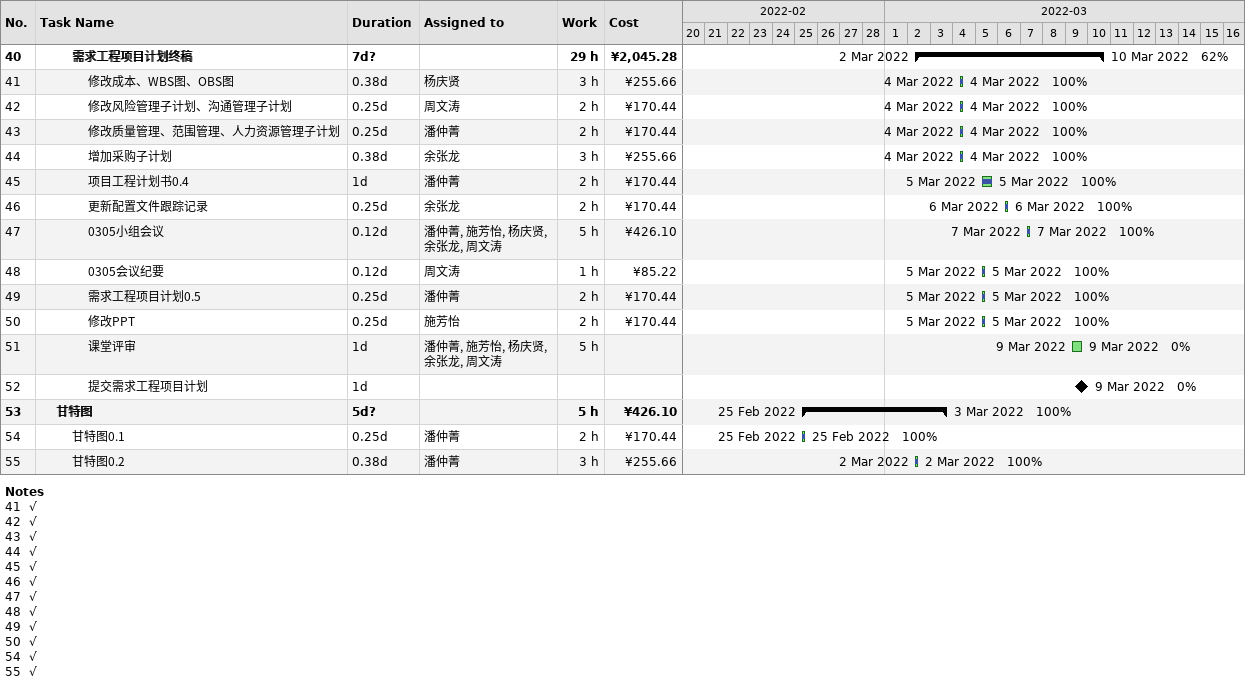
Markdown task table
| ID | Level | Task | Duration | Start | Finish | Resources | % complete | Work (h) | Cost (¥) |
|---|---|---|---|---|---|---|---|---|---|
| 40 | 3 | **需求工程项目计划终稿** | 7d? | 2022-03-02 | 2022-03-10 |  | 62 | 29 | 2045.28 |
| 41 | 4 | 修改成本、WBS图、OBS图 | 0.38d | 2022-03-04 | 2022-03-04 | 杨庆贤 | 100 | 3 | 255.66 |
| 42 | 4 | 修改风险管理子计划、沟通管理子计划 | 0.25d | 2022-03-04 | 2022-03-04 | 周文涛 | 100 | 2 | 170.44 |
| 43 | 4 | 修改质量管理、范围管理、人力资源管理子计划 | 0.25d | 2022-03-04 | 2022-03-04 | 潘仲菁 | 100 | 2 | 170.44 |
| 44 | 4 | 增加采购子计划 | 0.38d | 2022-03-04 | 2022-03-04 | 余张龙 | 100 | 3 | 255.66 |
| 45 | 4 | 项目工程计划书0.4 | 1d | 2022-03-05 | 2022-03-05 | 潘仲菁 | 100 | 2 | 170.44 |
| 46 | 4 | 更新配置文件跟踪记录 | 0.25d | 2022-03-06 | 2022-03-06 | 余张龙 | 100 | 2 | 170.44 |
| 47 | 4 | 0305小组会议 | 0.12d | 2022-03-07 | 2022-03-07 | 潘仲菁, 施芳怡, 杨庆贤, 余张龙, 周文涛 | 100 | 5 | 426.10 |
| 48 | 4 | 0305会议纪要 | 0.12d | 2022-03-05 | 2022-03-05 | 周文涛 | 100 | 1 | 85.22 |
| 49 | 4 | 需求工程项目计划0.5 | 0.25d | 2022-03-05 | 2022-03-05 | 潘仲菁 | 100 | 2 | 170.44 |
| 50 | 4 | 修改PPT | 0.25d | 2022-03-05 | 2022-03-05 | 施芳怡 | 100 | 2 | 170.44 |
| 51 | 4 | 课堂评审 | 1d | 2022-03-09 | 2022-03-09 | 潘仲菁, 施芳怡, 杨庆贤, 余张龙, 周文涛 | 0 | 5 |  |
| 52 | 4 | 提交需求工程项目计划 | 1d | 2022-03-09 | 2022-03-09 |  | 0 |  |  |
| 53 | 2 | **甘特图** | 5d? | 2022-02-25 | 2022-03-03 |  | 100 | 5 | 426.10 |
| 54 | 3 | 甘特图0.1 | 0.25d | 2022-02-25 | 2022-02-25 | 潘仲菁 | 100 | 2 | 170.44 |
| 55 | 3 | 甘特图0.2 | 0.38d | 2022-03-02 | 2022-03-02 | 潘仲菁 | 100 | 3 | 255.66 |

Notes
- 41: √
- 42: √
- 43: √
- 44: √
- 45: √
- 46: √
- 47: √
- 48: √
- 49: √
- 50: √
- 54: √
- 55: √
